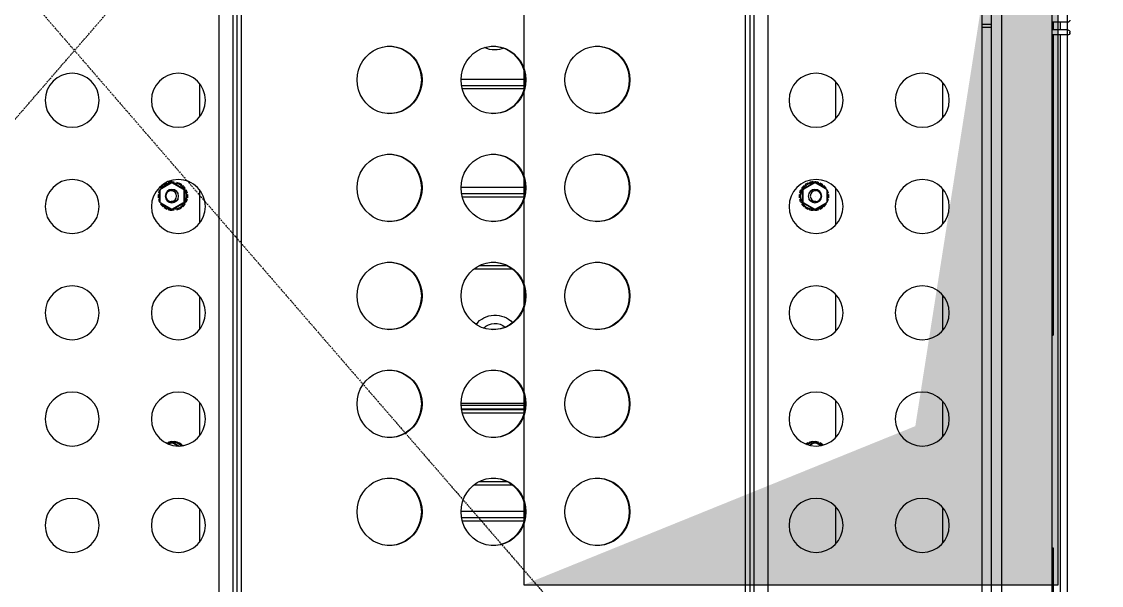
# Model space of a CAD drawing. Header units: inches. Extents: x 0 to 24647, y -6 to 17516.
# Drawn here: x 8605 to 9110, y 10312 to 10575 of the extents above; entities that cross this region are included whole.
import ezdxf

# ---------------------------------------------------------------- set-up
doc = ezdxf.new("R2010")
doc.units = ezdxf.units.IN
doc.header["$MEASUREMENT"] = 0
doc.linetypes.add('STRICHPUNKT', pattern=[1, 0.5, -0.25, 0, -0.25])
for name, color, linetype in [('260G', 2, 'Continuous'), ('410AB', 90, 'Continuous'), ('610', 4, 'STRICHPUNKT'), ('BK BO', 41, 'Continuous')]:
    doc.layers.add(name, color=color, linetype=linetype)
doc.layers.add('500', color=4, linetype='Continuous', lineweight=13)

# ---------------------------------------------------------------- blocks, each defined once
blk = doc.blocks.new('A$C0A803AA6')
at = {"layer": '410AB', "flags": 128}
blk.add_lwpolyline([(1013.49, 1120.8), (1013.5, 870.8), (513.5, 870.79), (513.49, 1120.79)], close=True, dxfattribs=at)
at = {"layer": '410AB'}
blk.add_solid([(1013.49, 1120.8), (587.71, 1053.97), (513.49, 1120.79), (513.5, 870.79)], dxfattribs=at)
at = {"layer": '610'}
for p, q in [((1527, 0), (0, 1320.8)), ((0, 0), (1527, 1320.8))]:
    blk.add_line(p, q, dxfattribs=at)
blk = doc.blocks.new('D-Broiler-Duke-FBB')
at = {"layer": 'BK BO', "color": 250}
for p, q in [((80539.43, 12098.03), (80539.43, 12090.74)), ((80540.44, 12099.04), (80540.77, 12099.04)), ((80541.78, 12098.03), (80541.78, 12090.74)), ((80545.39, 12098.03), (80545.39, 12090.74)), ((80539.43, 12094.53), (80070.43, 12094.53)), ((80178.34, 12090.74), (80991.59, 12090.74)), ((80299.46, 12091.12), (80204.71, 12091.12)), ((80299.46, 12090.74), (80299.46, 12091.12)), ((80299.46, 12090.8), (80399, 12090.8)), ((80399, 12090.74), (80399, 12091.12)), ((80539.43, 12091.12), (80399, 12091.12)), ((80545.39, 12094.53), (80541.78, 12094.53)), ((80545.39, 12091.12), (80541.78, 12091.12)), ((80178.34, 12062.31), (80991.59, 12062.31)), ((80543, 12062.31), (80543, 12057.94)), ((80544.52, 12057.94), (80544.52, 12062.31)), ((80180.01, 12057.94), (80990.83, 12057.94)), ((80301.73, 12039.57), (80318.09, 12039.57)), ((80351.47, 12039.57), (80367.84, 12039.57)), ((80401.21, 12039.57), (80417.58, 12039.57)), ((80450.95, 12039.57), (80467.32, 12039.57)), ((80500.7, 12039.57), (80517.06, 12039.57)), ((80318.6, 11989.37), (80301.22, 11989.37)), ((80368.34, 11989.37), (80350.96, 11989.37)), ((80418.09, 11989.37), (80400.7, 11989.37)), ((80467.83, 11989.37), (80450.45, 11989.37)), ((80517.57, 11989.37), (80500.19, 11989.37)), ((80460.64, 11984.87), (80457.84, 11980.04)), ((80459.04, 11983.88), (80459.38, 11983.65)), ((80459.04, 11983.88), (80459.38, 11983.59)), ((80460.39, 11984.45), (80460.28, 11984.92)), ((80460.94, 11985.3), (80461.22, 11985.21)), ((80460.94, 11985.3), (80461.22, 11985.21)), ((80466.82, 11985.21), (80461.22, 11985.21)), ((80462.54, 11985.47), (80462.46, 11985.85)), ((80463.29, 11985.6), (80462.54, 11985.47)), ((80463.21, 11985.98), (80463.29, 11985.6)), ((80463.21, 11985.98), (80463.29, 11985.54)), ((80464.75, 11985.6), (80464.83, 11985.98)), ((80464.75, 11985.54), (80464.83, 11985.98)), ((80465.5, 11985.47), (80464.75, 11985.6)), ((80465.57, 11985.85), (80465.5, 11985.47)), ((80466.82, 11985.21), (80467.1, 11985.3)), ((80466.82, 11985.21), (80467.1, 11985.3)), ((80470.2, 11980.04), (80467.4, 11984.87)), ((80467.75, 11984.92), (80467.65, 11984.45)), ((80468.65, 11983.65), (80468.99, 11983.88)), ((80468.65, 11983.59), (80468.99, 11983.88)), ((80348.61, 11980.04), (80347.22, 11982.44)), ((80347.37, 11977.24), (80348.61, 11979.37)), ((80347.89, 11983.3), (80347.38, 11983.2)), ((80347.44, 11976.95), (80348.61, 11978.96)), ((80348.28, 11981.81), (80348.7, 11981.9)), ((80348.28, 11981.75), (80348.7, 11981.9)), ((80348.54, 11981.1), (80348.28, 11981.81)), ((80348.96, 11981.19), (80348.54, 11981.1)), ((80348.61, 11979.37), (80349.24, 11979.6)), ((80348.61, 11978.96), (80348.61, 11979.37)), ((80349.24, 11978.85), (80348.61, 11978.96)), ((80348.62, 11979.29), (80348.62, 11979.71)), ((80348.62, 11979.29), (80348.79, 11979.66)), ((80348.79, 11979.66), (80349.24, 11979.6)), ((80457.2, 11979.6), (80457.65, 11979.66)), ((80457.2, 11979.6), (80457.84, 11979.37)), ((80457.84, 11978.96), (80457.2, 11978.85)), ((80457.9, 11981.1), (80457.48, 11981.19)), ((80457.65, 11979.66), (80457.83, 11979.29)), ((80457.74, 11981.9), (80458.16, 11981.81)), ((80457.74, 11981.9), (80458.16, 11981.75)), ((80457.83, 11979.71), (80457.83, 11979.29)), ((80457.84, 11979.37), (80460.64, 11974.54)), ((80457.84, 11979.37), (80457.84, 11978.96)), ((80457.84, 11978.96), (80460.64, 11974.13)), ((80458.16, 11981.81), (80457.9, 11981.1)), ((80458.9, 11983.08), (80458.55, 11983.3)), ((80459.38, 11983.65), (80458.9, 11983.08)), ((80461.45, 11980.06), (80461.45, 11979.04)), ((80466.58, 11979.04), (80466.58, 11980.06)), ((80467.4, 11974.54), (80470.2, 11979.37)), ((80467.4, 11974.13), (80470.2, 11978.96)), ((80469.14, 11983.08), (80468.65, 11983.65)), ((80469.48, 11983.3), (80469.14, 11983.08)), ((80469.87, 11981.81), (80470.29, 11981.9)), ((80469.87, 11981.75), (80470.29, 11981.9)), ((80470.13, 11981.1), (80469.87, 11981.81)), ((80470.55, 11981.19), (80470.13, 11981.1)), ((80470.2, 11979.37), (80470.83, 11979.6)), ((80470.2, 11978.96), (80470.2, 11979.37)), ((80470.83, 11978.85), (80470.2, 11978.96)), ((80470.21, 11979.29), (80470.21, 11979.71)), ((80470.21, 11979.29), (80470.39, 11979.66)), ((80470.39, 11979.66), (80470.83, 11979.6)), ((80348.28, 11976.76), (80348.54, 11977.47)), ((80348.7, 11976.55), (80348.28, 11976.76)), ((80348.3, 11976.75), (80348.54, 11977.41)), ((80348.54, 11977.47), (80348.96, 11977.26)), ((80348.54, 11977.47), (80348.54, 11977.41)), ((80348.54, 11977.41), (80348.96, 11977.26)), ((80457.48, 11977.26), (80457.9, 11977.47)), ((80457.48, 11977.26), (80457.9, 11977.41)), ((80458.16, 11976.76), (80457.74, 11976.55)), ((80457.9, 11977.47), (80458.16, 11976.76)), ((80457.9, 11977.47), (80457.9, 11977.41)), ((80457.9, 11977.41), (80458.15, 11976.75)), ((80458.55, 11975.15), (80458.9, 11975.5)), ((80458.55, 11975.15), (80458.9, 11975.44)), ((80458.9, 11975.5), (80459.38, 11974.92)), ((80458.9, 11975.5), (80458.9, 11975.44)), ((80458.9, 11975.44), (80459.36, 11974.89)), ((80459.38, 11974.92), (80459.04, 11974.57)), ((80460.28, 11973.54), (80460.64, 11974.13)), ((80460.28, 11973.54), (80460.64, 11974.13)), ((80460.64, 11974.13), (80460.64, 11974.54)), ((80460.64, 11974.13), (80461.22, 11973.79)), ((80460.64, 11974.13), (80461.22, 11973.79)), ((80461.22, 11973.79), (80460.94, 11973.16)), ((80461.22, 11974.21), (80466.82, 11974.21)), ((80461.22, 11974.21), (80461.22, 11973.79)), ((80461.22, 11973.79), (80466.82, 11973.79)), ((80466.82, 11973.79), (80466.82, 11974.21)), ((80466.82, 11973.79), (80467.4, 11974.13)), ((80467.1, 11973.16), (80466.82, 11973.79)), ((80467.4, 11974.54), (80467.4, 11974.13)), ((80467.4, 11974.13), (80467.75, 11973.54)), ((80468.65, 11974.92), (80469.14, 11975.5)), ((80468.99, 11974.57), (80468.65, 11974.92)), ((80468.68, 11974.89), (80469.14, 11975.44)), ((80469.14, 11975.5), (80469.48, 11975.15)), ((80469.14, 11975.5), (80469.14, 11975.44)), ((80469.14, 11975.44), (80469.48, 11975.15)), ((80469.87, 11976.76), (80470.13, 11977.47)), ((80470.29, 11976.55), (80469.87, 11976.76)), ((80469.89, 11976.75), (80470.13, 11977.41)), ((80470.13, 11977.47), (80470.55, 11977.26)), ((80470.13, 11977.47), (80470.13, 11977.41)), ((80470.13, 11977.41), (80470.55, 11977.26)), ((80462.46, 11972.61), (80462.54, 11973.11)), ((80462.46, 11972.61), (80462.54, 11973.05)), ((80462.54, 11973.11), (80463.29, 11972.97)), ((80462.54, 11973.11), (80462.54, 11973.05)), ((80462.54, 11973.05), (80463.28, 11972.92)), ((80463.29, 11972.97), (80463.21, 11972.48)), ((80464.75, 11972.97), (80465.5, 11973.11)), ((80464.83, 11972.48), (80464.75, 11972.97)), ((80464.76, 11972.92), (80465.5, 11973.05)), ((80465.5, 11973.11), (80465.57, 11972.61)), ((80465.5, 11973.11), (80465.5, 11973.05)), ((80465.5, 11973.05), (80465.57, 11972.61)), ((80893.66, 11957.57), (80194.63, 11957.57)), ((80200.62, 11951.28), (80886.66, 11951.28)), ((80202.51, 11949.39), (80884.77, 11949.39)), ((80206.18, 11947.11), (80881.1, 11947.11)), ((80311.9, 11843.53), (80311.9, 11814.61)), ((80313.43, 11843.87), (80313.43, 11814.27)), ((80316.55, 11814.03), (80316.55, 11844.1)), ((80362.47, 11843.53), (80362.47, 11814.6)), ((80364, 11843.87), (80364, 11814.26)), ((80364.23, 11843.91), (80364.23, 11814.23)), ((80366.13, 11814.04), (80366.13, 11844.09)), ((80367.12, 11814.03), (80367.12, 11844.1)), ((80463.59, 11843.55), (80463.59, 11814.59)), ((80465.12, 11843.88), (80465.12, 11814.26)), ((80468.24, 11814.03), (80468.24, 11844.1)), ((80514.15, 11843.55), (80514.15, 11814.58)), ((80515.68, 11843.88), (80515.68, 11814.25)), ((80518.8, 11814.04), (80518.8, 11844.1)), ((80328.76, 11838.15), (80328.76, 11819.99)), ((80429.88, 11838.09), (80429.88, 11820.05)), ((80330.29, 11835.82), (80330.29, 11822.32)), ((80431.41, 11835.72), (80431.41, 11822.42)), ((80206.18, 11711.35), (80881.1, 11711.35)), ((80886.66, 11707.19), (80200.62, 11707.19)), ((80884.77, 11709.08), (80202.51, 11709.08)), ((80194.63, 11700.84), (80893.66, 11700.84)), ((80302.21, 11691.77), (80317.61, 11691.77)), ((80351.95, 11691.77), (80367.35, 11691.77)), ((80401.7, 11691.77), (80417.09, 11691.77)), ((80451.44, 11691.77), (80466.84, 11691.77)), ((80501.18, 11691.77), (80516.58, 11691.77)), ((80462.54, 11685.31), (80462.46, 11685.81)), ((80462.54, 11685.37), (80462.46, 11685.81)), ((80463.21, 11685.94), (80463.29, 11685.44)), ((80464.75, 11685.44), (80464.83, 11685.94)), ((80465.57, 11685.81), (80465.5, 11685.31)), ((80465.57, 11685.81), (80465.5, 11685.37)), ((80348.61, 11679.04), (80347.02, 11681.78)), ((80348.61, 11679.45), (80347.03, 11682.18)), ((80347.12, 11683.33), (80347.4, 11683.84)), ((80347.55, 11682.92), (80347.12, 11683.33)), ((80347.55, 11682.98), (80347.12, 11683.33)), ((80347.89, 11683.26), (80347.55, 11682.92)), ((80347.89, 11683.26), (80347.55, 11682.98)), ((80347.55, 11682.92), (80347.55, 11682.98)), ((80348.28, 11681.65), (80348.7, 11681.87)), ((80348.54, 11680.94), (80348.28, 11681.65)), ((80348.54, 11681), (80348.3, 11681.66)), ((80348.96, 11681.16), (80348.54, 11680.94)), ((80348.96, 11681.16), (80348.54, 11681)), ((80348.54, 11680.94), (80348.54, 11681)), ((80457.9, 11680.94), (80457.48, 11681.16)), ((80457.9, 11681), (80457.48, 11681.16)), ((80457.74, 11681.87), (80458.16, 11681.65)), ((80460.64, 11684.29), (80457.84, 11679.45)), ((80460.64, 11683.87), (80457.84, 11679.04)), ((80458.15, 11681.66), (80457.9, 11681)), ((80458.16, 11681.65), (80457.9, 11680.94)), ((80457.9, 11680.94), (80457.9, 11681)), ((80458.9, 11682.92), (80458.55, 11683.26)), ((80458.9, 11682.98), (80458.55, 11683.26)), ((80459.36, 11683.52), (80458.9, 11682.98)), ((80459.38, 11683.5), (80458.9, 11682.92)), ((80458.9, 11682.92), (80458.9, 11682.98)), ((80459.04, 11683.84), (80459.38, 11683.5)), ((80460.64, 11684.29), (80460.28, 11684.88)), ((80460.64, 11684.29), (80460.28, 11684.88)), ((80461.22, 11684.62), (80460.64, 11684.29)), ((80461.22, 11684.62), (80460.64, 11684.29)), ((80460.64, 11683.87), (80460.64, 11684.29)), ((80460.94, 11685.26), (80461.22, 11684.62)), ((80466.82, 11684.62), (80461.22, 11684.62)), ((80461.22, 11684.62), (80461.22, 11684.21)), ((80466.82, 11684.21), (80461.22, 11684.21)), ((80463.28, 11685.5), (80462.54, 11685.37)), ((80463.29, 11685.44), (80462.54, 11685.31)), ((80462.54, 11685.31), (80462.54, 11685.37)), ((80465.5, 11685.31), (80464.75, 11685.44)), ((80465.5, 11685.37), (80464.76, 11685.5)), ((80465.5, 11685.31), (80465.5, 11685.37)), ((80466.82, 11684.62), (80467.1, 11685.26)), ((80466.82, 11684.21), (80466.82, 11684.62)), ((80467.4, 11684.29), (80466.82, 11684.62)), ((80467.75, 11684.88), (80467.4, 11684.29)), ((80467.75, 11684.88), (80467.4, 11684.29)), ((80467.4, 11684.29), (80467.4, 11683.87)), ((80470.2, 11679.45), (80467.4, 11684.29)), ((80470.2, 11679.04), (80467.4, 11683.87)), ((80468.65, 11683.5), (80468.99, 11683.84)), ((80469.14, 11682.92), (80468.65, 11683.5)), ((80469.14, 11682.98), (80468.68, 11683.52)), ((80469.48, 11683.26), (80469.14, 11682.92)), ((80469.48, 11683.26), (80469.14, 11682.98)), ((80469.14, 11682.92), (80469.14, 11682.98)), ((80469.87, 11681.65), (80470.29, 11681.87)), ((80470.13, 11680.94), (80469.87, 11681.65)), ((80470.13, 11681), (80469.89, 11681.66)), ((80470.55, 11681.16), (80470.13, 11680.94)), ((80470.55, 11681.16), (80470.13, 11681)), ((80470.13, 11680.94), (80470.13, 11681)), ((80347.89, 11677.14), (80348.61, 11678.37)), ((80348.17, 11676.49), (80348.54, 11677.31)), ((80348.7, 11676.51), (80348.17, 11676.49)), ((80348.7, 11676.51), (80348.17, 11676.49)), ((80348.54, 11677.31), (80348.96, 11677.22)), ((80348.61, 11679.45), (80349.24, 11679.57)), ((80348.61, 11679.04), (80348.61, 11679.45)), ((80349.24, 11678.81), (80348.61, 11679.04)), ((80348.62, 11678.71), (80348.62, 11679.12)), ((80348.79, 11678.75), (80348.62, 11679.12)), ((80349.24, 11678.81), (80348.79, 11678.75)), ((80457.2, 11679.57), (80457.84, 11679.45)), ((80457.65, 11678.75), (80457.2, 11678.81)), ((80457.48, 11677.22), (80457.9, 11677.31)), ((80457.83, 11679.12), (80457.65, 11678.75)), ((80458.16, 11676.66), (80457.74, 11676.51)), ((80458.16, 11676.6), (80457.74, 11676.51)), ((80457.83, 11679.12), (80457.83, 11678.71)), ((80457.84, 11679.45), (80457.84, 11679.04)), ((80457.84, 11678.37), (80460.64, 11673.54)), ((80457.9, 11677.31), (80458.16, 11676.6)), ((80461.45, 11679.38), (80461.45, 11678.36)), ((80466.58, 11678.36), (80466.58, 11679.38)), ((80467.4, 11673.54), (80470.2, 11678.37)), ((80469.87, 11676.6), (80470.13, 11677.31)), ((80470.29, 11676.51), (80469.87, 11676.66)), ((80470.29, 11676.51), (80469.87, 11676.6)), ((80470.13, 11677.31), (80470.55, 11677.22)), ((80470.2, 11679.45), (80470.83, 11679.57)), ((80470.2, 11679.04), (80470.2, 11679.45)), ((80470.83, 11678.81), (80470.2, 11679.04)), ((80470.21, 11678.71), (80470.21, 11679.12)), ((80470.39, 11678.75), (80470.21, 11679.12)), ((80470.83, 11678.81), (80470.39, 11678.75)), ((80458.55, 11675.11), (80458.9, 11675.34)), ((80458.9, 11675.34), (80459.38, 11674.76)), ((80459.38, 11674.82), (80459.04, 11674.54)), ((80459.38, 11674.76), (80459.04, 11674.54)), ((80460.28, 11673.5), (80460.39, 11673.97)), ((80461.22, 11673.21), (80460.94, 11673.12)), ((80461.22, 11673.21), (80460.94, 11673.12)), ((80461.22, 11673.21), (80466.82, 11673.21)), ((80462.46, 11672.57), (80462.54, 11672.95)), ((80462.54, 11672.95), (80463.29, 11672.82)), ((80463.29, 11672.88), (80463.21, 11672.44)), ((80463.29, 11672.82), (80463.21, 11672.44)), ((80464.75, 11672.82), (80465.5, 11672.95)), ((80464.83, 11672.44), (80464.75, 11672.88)), ((80464.83, 11672.44), (80464.75, 11672.82)), ((80465.5, 11672.95), (80465.57, 11672.57)), ((80467.1, 11673.12), (80466.82, 11673.21)), ((80467.1, 11673.12), (80466.82, 11673.21)), ((80467.65, 11673.97), (80467.75, 11673.5)), ((80468.65, 11674.76), (80469.14, 11675.34)), ((80468.99, 11674.54), (80468.65, 11674.82)), ((80468.99, 11674.54), (80468.65, 11674.76)), ((80469.14, 11675.34), (80469.48, 11675.11))]:
    blk.add_line(p, q, dxfattribs=at)
at = {"layer": 'BK BO', "color": 250, "flags": 128}
for points in [[(80467.65, 11984.45), (80468.57, 11983.65), (80469.49, 11982.44)], [(80466.87, 11973.6), (80467.45, 11973.94), (80467.53, 11973.98)], [(80467.53, 11973.98), (80467.64, 11973.77), (80467.75, 11973.54)], [(80332.01, 11877.55), (80331.97, 11878.69), (80331.62, 11880.94), (80330.92, 11883.11), (80329.9, 11885.15), (80328.57, 11887.03), (80326.96, 11888.7), (80325.12, 11890.11), (80323.07, 11891.25), (80320.88, 11892.08), (80318.58, 11892.59), (80316.22, 11892.76), (80313.87, 11892.59), (80311.57, 11892.08), (80309.37, 11891.25), (80307.32, 11890.11), (80305.48, 11888.7), (80303.87, 11887.03), (80302.54, 11885.15), (80301.52, 11883.11), (80300.82, 11880.94), (80300.47, 11878.69), (80300.43, 11877.55)], [(80316.22, 11893.08), (80313.87, 11892.91), (80311.57, 11892.41), (80309.37, 11891.58), (80307.32, 11890.44), (80305.48, 11889.03), (80303.87, 11887.36), (80302.54, 11885.48), (80301.52, 11883.44), (80300.82, 11881.26), (80300.47, 11879.02), (80300.47, 11876.74), (80300.82, 11874.5), (80301.52, 11872.33), (80302.54, 11870.28), (80303.87, 11868.4), (80305.48, 11866.74), (80307.32, 11865.32), (80309.37, 11864.18), (80311.57, 11863.35), (80313.87, 11862.85), (80316.22, 11862.68), (80318.58, 11862.85), (80320.88, 11863.35), (80323.07, 11864.18), (80325.12, 11865.32), (80326.96, 11866.74), (80328.57, 11868.4), (80329.9, 11870.28), (80330.92, 11872.33), (80331.62, 11874.5), (80331.97, 11876.74), (80331.97, 11879.02), (80331.62, 11881.26), (80330.92, 11883.44), (80329.9, 11885.48), (80328.57, 11887.36), (80326.96, 11889.03), (80325.12, 11890.44), (80323.07, 11891.58), (80320.88, 11892.41), (80318.58, 11892.91), (80316.22, 11893.08)], [(80382.55, 11877.55), (80382.51, 11878.69), (80382.16, 11880.94), (80381.46, 11883.11), (80380.44, 11885.15), (80379.11, 11887.03), (80377.5, 11888.7), (80375.66, 11890.11), (80373.61, 11891.25), (80371.41, 11892.08), (80369.11, 11892.59), (80366.76, 11892.76), (80364.4, 11892.59), (80362.1, 11892.08), (80359.91, 11891.25), (80357.86, 11890.11), (80356.02, 11888.7), (80354.41, 11887.03), (80353.08, 11885.15), (80352.06, 11883.11), (80351.36, 11880.94), (80351.01, 11878.69), (80350.97, 11877.55)], [(80366.76, 11893.08), (80364.4, 11892.91), (80362.1, 11892.41), (80359.91, 11891.58), (80357.86, 11890.44), (80356.02, 11889.03), (80354.41, 11887.36), (80353.08, 11885.48), (80352.06, 11883.44), (80351.36, 11881.26), (80351.01, 11879.02), (80351.01, 11876.74), (80351.36, 11874.5), (80352.06, 11872.33), (80353.08, 11870.28), (80354.41, 11868.4), (80356.02, 11866.74), (80357.86, 11865.32), (80359.91, 11864.18), (80362.1, 11863.35), (80364.4, 11862.85), (80366.76, 11862.68), (80369.11, 11862.85), (80371.41, 11863.35), (80373.61, 11864.18), (80375.66, 11865.32), (80377.5, 11866.74), (80379.11, 11868.4), (80380.44, 11870.28), (80381.46, 11872.33), (80382.16, 11874.5), (80382.51, 11876.74), (80382.51, 11879.02), (80382.16, 11881.26), (80381.46, 11883.44), (80380.44, 11885.48), (80379.11, 11887.36), (80377.5, 11889.03), (80375.66, 11890.44), (80373.61, 11891.58), (80371.41, 11892.41), (80369.11, 11892.91), (80366.76, 11893.08)], [(80433.09, 11877.55), (80433.04, 11878.69), (80432.69, 11880.94), (80432, 11883.11), (80430.97, 11885.15), (80429.64, 11887.03), (80428.04, 11888.7), (80426.19, 11890.11), (80424.15, 11891.25), (80421.95, 11892.08), (80419.65, 11892.59), (80417.3, 11892.76), (80414.94, 11892.59), (80412.64, 11892.08), (80410.44, 11891.25), (80408.4, 11890.11), (80406.55, 11888.7), (80404.95, 11887.03), (80403.62, 11885.15), (80402.59, 11883.11), (80401.9, 11880.94), (80401.55, 11878.69), (80401.5, 11877.55)], [(80417.3, 11893.08), (80414.94, 11892.91), (80412.64, 11892.41), (80410.44, 11891.58), (80408.4, 11890.44), (80406.55, 11889.03), (80404.95, 11887.36), (80403.62, 11885.48), (80402.59, 11883.44), (80401.9, 11881.26), (80401.55, 11879.02), (80401.55, 11876.74), (80401.9, 11874.5), (80402.59, 11872.33), (80403.62, 11870.28), (80404.95, 11868.4), (80406.55, 11866.74), (80408.4, 11865.32), (80410.44, 11864.18), (80412.64, 11863.35), (80414.94, 11862.85), (80417.3, 11862.68), (80419.65, 11862.85), (80421.95, 11863.35), (80424.15, 11864.18), (80426.19, 11865.32), (80428.04, 11866.74), (80429.64, 11868.4), (80430.97, 11870.28), (80432, 11872.33), (80432.69, 11874.5), (80433.04, 11876.74), (80433.04, 11879.02), (80432.69, 11881.26), (80432, 11883.44), (80430.97, 11885.48), (80429.64, 11887.36), (80428.04, 11889.03), (80426.19, 11890.44), (80424.15, 11891.58), (80421.95, 11892.41), (80419.65, 11892.91), (80417.3, 11893.08)], [(80483.63, 11877.55), (80483.58, 11878.69), (80483.23, 11880.94), (80482.53, 11883.11), (80481.51, 11885.15), (80480.18, 11887.03), (80478.58, 11888.7), (80476.73, 11890.11), (80474.69, 11891.25), (80472.49, 11892.08), (80470.19, 11892.59), (80467.83, 11892.76), (80465.48, 11892.59), (80463.18, 11892.08), (80460.98, 11891.25), (80458.94, 11890.11), (80457.09, 11888.7), (80455.49, 11887.03), (80454.16, 11885.15), (80453.13, 11883.11), (80452.44, 11880.94), (80452.08, 11878.69), (80452.04, 11877.55)], [(80467.83, 11893.08), (80465.48, 11892.91), (80463.18, 11892.41), (80460.98, 11891.58), (80458.94, 11890.44), (80457.09, 11889.03), (80455.49, 11887.36), (80454.16, 11885.48), (80453.13, 11883.44), (80452.44, 11881.26), (80452.08, 11879.02), (80452.08, 11876.74), (80452.44, 11874.5), (80453.13, 11872.33), (80454.16, 11870.28), (80455.49, 11868.4), (80457.09, 11866.74), (80458.94, 11865.32), (80460.98, 11864.18), (80463.18, 11863.35), (80465.48, 11862.85), (80467.83, 11862.68), (80470.19, 11862.85), (80472.49, 11863.35), (80474.69, 11864.18), (80476.73, 11865.32), (80478.58, 11866.74), (80480.18, 11868.4), (80481.51, 11870.28), (80482.53, 11872.33), (80483.23, 11874.5), (80483.58, 11876.74), (80483.58, 11879.02), (80483.23, 11881.26), (80482.53, 11883.44), (80481.51, 11885.48), (80480.18, 11887.36), (80478.58, 11889.03), (80476.73, 11890.44), (80474.69, 11891.58), (80472.49, 11892.41), (80470.19, 11892.91), (80467.83, 11893.08)], [(80534.16, 11877.55), (80534.12, 11878.69), (80533.77, 11880.94), (80533.07, 11883.11), (80532.05, 11885.15), (80530.72, 11887.03), (80529.11, 11888.7), (80527.27, 11890.11), (80525.22, 11891.25), (80523.03, 11892.08), (80520.72, 11892.59), (80518.37, 11892.76), (80516.02, 11892.59), (80513.72, 11892.08), (80511.52, 11891.25), (80509.47, 11890.11), (80507.63, 11888.7), (80506.02, 11887.03), (80504.69, 11885.15), (80503.67, 11883.11), (80502.97, 11880.94), (80502.62, 11878.69), (80502.58, 11877.55)], [(80518.37, 11893.08), (80516.02, 11892.91), (80513.72, 11892.41), (80511.52, 11891.58), (80509.47, 11890.44), (80507.63, 11889.03), (80506.02, 11887.36), (80504.69, 11885.48), (80503.67, 11883.44), (80502.97, 11881.26), (80502.62, 11879.02), (80502.62, 11876.74), (80502.97, 11874.5), (80503.67, 11872.33), (80504.69, 11870.28), (80506.02, 11868.4), (80507.63, 11866.74), (80509.47, 11865.32), (80511.52, 11864.18), (80513.72, 11863.35), (80516.02, 11862.85), (80518.37, 11862.68), (80520.72, 11862.85), (80523.03, 11863.35), (80525.22, 11864.18), (80527.27, 11865.32), (80529.11, 11866.74), (80530.72, 11868.4), (80532.05, 11870.28), (80533.07, 11872.33), (80533.77, 11874.5), (80534.12, 11876.74), (80534.12, 11879.02), (80533.77, 11881.26), (80533.07, 11883.44), (80532.05, 11885.48), (80530.72, 11887.36), (80529.11, 11889.03), (80527.27, 11890.44), (80525.22, 11891.58), (80523.03, 11892.41), (80520.72, 11892.91), (80518.37, 11893.08)], [(80332.01, 11828.9), (80331.97, 11830.04), (80331.62, 11832.29), (80330.92, 11834.46), (80329.9, 11836.51), (80328.57, 11838.38), (80326.96, 11840.05), (80325.12, 11841.46), (80323.07, 11842.6), (80320.88, 11843.43), (80318.58, 11843.94), (80316.22, 11844.11), (80313.87, 11843.94), (80311.57, 11843.43), (80309.37, 11842.6), (80307.32, 11841.46), (80305.48, 11840.05), (80303.87, 11838.38), (80302.54, 11836.51), (80301.52, 11834.46), (80300.82, 11832.29), (80300.47, 11830.04), (80300.43, 11828.9)], [(80316.22, 11844.44), (80313.87, 11844.27), (80311.57, 11843.76), (80309.37, 11842.93), (80307.32, 11841.79), (80305.48, 11840.38), (80303.87, 11838.71), (80302.54, 11836.83), (80301.52, 11834.79), (80300.82, 11832.62), (80300.47, 11830.37), (80300.47, 11828.1), (80300.82, 11825.85), (80301.52, 11823.68), (80302.54, 11821.63), (80303.87, 11819.75), (80305.48, 11818.09), (80307.32, 11816.67), (80309.37, 11815.54), (80311.57, 11814.71), (80313.87, 11814.2), (80316.22, 11814.03), (80318.58, 11814.2), (80320.88, 11814.71), (80323.07, 11815.54), (80325.12, 11816.67), (80326.96, 11818.09), (80328.57, 11819.75), (80329.9, 11821.63), (80330.92, 11823.68), (80331.62, 11825.85), (80331.97, 11828.1), (80331.97, 11830.37), (80331.62, 11832.62), (80330.92, 11834.79), (80329.9, 11836.83), (80328.57, 11838.71), (80326.96, 11840.38), (80325.12, 11841.79), (80323.07, 11842.93), (80320.88, 11843.76), (80318.58, 11844.27), (80316.22, 11844.44)], [(80382.55, 11828.9), (80382.51, 11830.04), (80382.16, 11832.29), (80381.46, 11834.46), (80380.44, 11836.51), (80379.11, 11838.38), (80377.5, 11840.05), (80375.66, 11841.46), (80373.61, 11842.6), (80371.41, 11843.43), (80369.11, 11843.94), (80366.76, 11844.11), (80364.4, 11843.94), (80362.1, 11843.43), (80359.91, 11842.6), (80357.86, 11841.46), (80356.02, 11840.05), (80354.41, 11838.38), (80353.08, 11836.51), (80352.06, 11834.46), (80351.36, 11832.29), (80351.01, 11830.04), (80350.97, 11828.9)], [(80366.76, 11844.44), (80364.4, 11844.27), (80362.1, 11843.76), (80359.91, 11842.93), (80357.86, 11841.79), (80356.02, 11840.38), (80354.41, 11838.71), (80353.08, 11836.83), (80352.06, 11834.79), (80351.36, 11832.62), (80351.01, 11830.37), (80351.01, 11828.1), (80351.36, 11825.85), (80352.06, 11823.68), (80353.08, 11821.63), (80354.41, 11819.75), (80356.02, 11818.09), (80357.86, 11816.67), (80359.91, 11815.54), (80362.1, 11814.71), (80364.4, 11814.2), (80366.76, 11814.03), (80369.11, 11814.2), (80371.41, 11814.71), (80373.61, 11815.54), (80375.66, 11816.67), (80377.5, 11818.09), (80379.11, 11819.75), (80380.44, 11821.63), (80381.46, 11823.68), (80382.16, 11825.85), (80382.51, 11828.1), (80382.51, 11830.37), (80382.16, 11832.62), (80381.46, 11834.79), (80380.44, 11836.83), (80379.11, 11838.71), (80377.5, 11840.38), (80375.66, 11841.79), (80373.61, 11842.93), (80371.41, 11843.76), (80369.11, 11844.27), (80366.76, 11844.44)], [(80433.09, 11828.9), (80433.04, 11830.04), (80432.69, 11832.29), (80432, 11834.46), (80430.97, 11836.51), (80429.64, 11838.38), (80428.04, 11840.05), (80426.19, 11841.46), (80424.15, 11842.6), (80421.95, 11843.43), (80419.65, 11843.94), (80417.3, 11844.11), (80414.94, 11843.94), (80412.64, 11843.43), (80410.44, 11842.6), (80408.4, 11841.46), (80406.55, 11840.05), (80404.95, 11838.38), (80403.62, 11836.51), (80402.59, 11834.46), (80401.9, 11832.29), (80401.55, 11830.04), (80401.5, 11828.9)], [(80417.3, 11844.44), (80414.94, 11844.27), (80412.64, 11843.76), (80410.44, 11842.93), (80408.4, 11841.79), (80406.55, 11840.38), (80404.95, 11838.71), (80403.62, 11836.83), (80402.59, 11834.79), (80401.9, 11832.62), (80401.55, 11830.37), (80401.55, 11828.1), (80401.9, 11825.85), (80402.59, 11823.68), (80403.62, 11821.63), (80404.95, 11819.75), (80406.55, 11818.09), (80408.4, 11816.67), (80410.44, 11815.54), (80412.64, 11814.71), (80414.94, 11814.2), (80417.3, 11814.03), (80419.65, 11814.2), (80421.95, 11814.71), (80424.15, 11815.54), (80426.19, 11816.67), (80428.04, 11818.09), (80429.64, 11819.75), (80430.97, 11821.63), (80432, 11823.68), (80432.69, 11825.85), (80433.04, 11828.1), (80433.04, 11830.37), (80432.69, 11832.62), (80432, 11834.79), (80430.97, 11836.83), (80429.64, 11838.71), (80428.04, 11840.38), (80426.19, 11841.79), (80424.15, 11842.93), (80421.95, 11843.76), (80419.65, 11844.27), (80417.3, 11844.44)], [(80483.63, 11828.9), (80483.58, 11830.04), (80483.23, 11832.29), (80482.53, 11834.46), (80481.51, 11836.51), (80480.18, 11838.38), (80478.58, 11840.05), (80476.73, 11841.46), (80474.69, 11842.6), (80472.49, 11843.43), (80470.19, 11843.94), (80467.83, 11844.11), (80465.48, 11843.94), (80463.18, 11843.43), (80460.98, 11842.6), (80458.94, 11841.46), (80457.09, 11840.05), (80455.49, 11838.38), (80454.16, 11836.51), (80453.13, 11834.46), (80452.44, 11832.29), (80452.08, 11830.04), (80452.04, 11828.9)], [(80467.83, 11844.44), (80465.48, 11844.27), (80463.18, 11843.76), (80460.98, 11842.93), (80458.94, 11841.79), (80457.09, 11840.38), (80455.49, 11838.71), (80454.16, 11836.83), (80453.13, 11834.79), (80452.44, 11832.62), (80452.08, 11830.37), (80452.08, 11828.1), (80452.44, 11825.85), (80453.13, 11823.68), (80454.16, 11821.63), (80455.49, 11819.75), (80457.09, 11818.09), (80458.94, 11816.67), (80460.98, 11815.54), (80463.18, 11814.71), (80465.48, 11814.2), (80467.83, 11814.03), (80470.19, 11814.2), (80472.49, 11814.71), (80474.69, 11815.54), (80476.73, 11816.67), (80478.58, 11818.09), (80480.18, 11819.75), (80481.51, 11821.63), (80482.53, 11823.68), (80483.23, 11825.85), (80483.58, 11828.1), (80483.58, 11830.37), (80483.23, 11832.62), (80482.53, 11834.79), (80481.51, 11836.83), (80480.18, 11838.71), (80478.58, 11840.38), (80476.73, 11841.79), (80474.69, 11842.93), (80472.49, 11843.76), (80470.19, 11844.27), (80467.83, 11844.44)], [(80534.16, 11828.9), (80534.12, 11830.04), (80533.77, 11832.29), (80533.07, 11834.46), (80532.05, 11836.51), (80530.72, 11838.38), (80529.11, 11840.05), (80527.27, 11841.46), (80525.22, 11842.6), (80523.03, 11843.43), (80520.72, 11843.94), (80518.37, 11844.11), (80516.02, 11843.94), (80513.72, 11843.43), (80511.52, 11842.6), (80509.47, 11841.46), (80507.63, 11840.05), (80506.02, 11838.38), (80504.69, 11836.51), (80503.67, 11834.46), (80502.97, 11832.29), (80502.62, 11830.04), (80502.58, 11828.9)], [(80518.37, 11844.44), (80516.02, 11844.27), (80513.72, 11843.76), (80511.52, 11842.93), (80509.47, 11841.79), (80507.63, 11840.38), (80506.02, 11838.71), (80504.69, 11836.83), (80503.67, 11834.79), (80502.97, 11832.62), (80502.62, 11830.37), (80502.62, 11828.1), (80502.97, 11825.85), (80503.67, 11823.68), (80504.69, 11821.63), (80506.02, 11819.75), (80507.63, 11818.09), (80509.47, 11816.67), (80511.52, 11815.54), (80513.72, 11814.71), (80516.02, 11814.2), (80518.37, 11814.03), (80520.72, 11814.2), (80523.03, 11814.71), (80525.22, 11815.54), (80527.27, 11816.67), (80529.11, 11818.09), (80530.72, 11819.75), (80532.05, 11821.63), (80533.07, 11823.68), (80533.77, 11825.85), (80534.12, 11828.1), (80534.12, 11830.37), (80533.77, 11832.62), (80533.07, 11834.79), (80532.05, 11836.83), (80530.72, 11838.71), (80529.11, 11840.38), (80527.27, 11841.79), (80525.22, 11842.93), (80523.03, 11843.76), (80520.72, 11844.27), (80518.37, 11844.44)], [(80332.01, 11780.26), (80331.97, 11781.39), (80331.62, 11783.64), (80330.92, 11785.81), (80329.9, 11787.86), (80328.57, 11789.73), (80326.96, 11791.4), (80325.12, 11792.82), (80323.07, 11793.95), (80320.88, 11794.78), (80318.58, 11795.29), (80316.22, 11795.46), (80313.87, 11795.29), (80311.57, 11794.78), (80309.37, 11793.95), (80307.32, 11792.82), (80305.48, 11791.4), (80303.87, 11789.73), (80302.54, 11787.86), (80301.52, 11785.81), (80300.82, 11783.64), (80300.47, 11781.39), (80300.43, 11780.26)], [(80316.22, 11795.79), (80313.87, 11795.62), (80311.57, 11795.11), (80309.37, 11794.28), (80307.32, 11793.14), (80305.48, 11791.73), (80303.87, 11790.06), (80302.54, 11788.19), (80301.52, 11786.14), (80300.82, 11783.97), (80300.47, 11781.72), (80300.47, 11779.45), (80300.82, 11777.2), (80301.52, 11775.03), (80302.54, 11772.98), (80303.87, 11771.11), (80305.48, 11769.44), (80307.32, 11768.02), (80309.37, 11766.89), (80311.57, 11766.06), (80313.87, 11765.55), (80316.22, 11765.38), (80318.58, 11765.55), (80320.88, 11766.06), (80323.07, 11766.89), (80325.12, 11768.02), (80326.96, 11769.44), (80328.57, 11771.11), (80329.9, 11772.98), (80330.92, 11775.03), (80331.62, 11777.2), (80331.97, 11779.45), (80331.97, 11781.72), (80331.62, 11783.97), (80330.92, 11786.14), (80329.9, 11788.19), (80328.57, 11790.06), (80326.96, 11791.73), (80325.12, 11793.14), (80323.07, 11794.28), (80320.88, 11795.11), (80318.58, 11795.62), (80316.22, 11795.79)], [(80382.55, 11780.26), (80382.51, 11781.39), (80382.16, 11783.64), (80381.46, 11785.81), (80380.44, 11787.86), (80379.11, 11789.73), (80377.5, 11791.4), (80375.66, 11792.82), (80373.61, 11793.95), (80371.41, 11794.78), (80369.11, 11795.29), (80366.76, 11795.46), (80364.4, 11795.29), (80362.1, 11794.78), (80359.91, 11793.95), (80357.86, 11792.82), (80356.02, 11791.4), (80354.41, 11789.73), (80353.08, 11787.86), (80352.06, 11785.81), (80351.36, 11783.64), (80351.01, 11781.39), (80350.97, 11780.26)], [(80366.76, 11795.79), (80364.4, 11795.62), (80362.1, 11795.11), (80359.91, 11794.28), (80357.86, 11793.14), (80356.02, 11791.73), (80354.41, 11790.06), (80353.08, 11788.19), (80352.06, 11786.14), (80351.36, 11783.97), (80351.01, 11781.72), (80351.01, 11779.45), (80351.36, 11777.2), (80352.06, 11775.03), (80353.08, 11772.98), (80354.41, 11771.11), (80356.02, 11769.44), (80357.86, 11768.02), (80359.91, 11766.89), (80362.1, 11766.06), (80364.4, 11765.55), (80366.76, 11765.38), (80369.11, 11765.55), (80371.41, 11766.06), (80373.61, 11766.89), (80375.66, 11768.02), (80377.5, 11769.44), (80379.11, 11771.11), (80380.44, 11772.98), (80381.46, 11775.03), (80382.16, 11777.2), (80382.51, 11779.45), (80382.51, 11781.72), (80382.16, 11783.97), (80381.46, 11786.14), (80380.44, 11788.19), (80379.11, 11790.06), (80377.5, 11791.73), (80375.66, 11793.14), (80373.61, 11794.28), (80371.41, 11795.11), (80369.11, 11795.62), (80366.76, 11795.79)], [(80433.09, 11780.26), (80433.04, 11781.39), (80432.69, 11783.64), (80432, 11785.81), (80430.97, 11787.86), (80429.64, 11789.73), (80428.04, 11791.4), (80426.19, 11792.82), (80424.15, 11793.95), (80421.95, 11794.78), (80419.65, 11795.29), (80417.3, 11795.46), (80414.94, 11795.29), (80412.64, 11794.78), (80410.44, 11793.95), (80408.4, 11792.82), (80406.55, 11791.4), (80404.95, 11789.73), (80403.62, 11787.86), (80402.59, 11785.81), (80401.9, 11783.64), (80401.55, 11781.39), (80401.5, 11780.26)], [(80417.3, 11795.79), (80414.94, 11795.62), (80412.64, 11795.11), (80410.44, 11794.28), (80408.4, 11793.14), (80406.55, 11791.73), (80404.95, 11790.06), (80403.62, 11788.19), (80402.59, 11786.14), (80401.9, 11783.97), (80401.55, 11781.72), (80401.55, 11779.45), (80401.9, 11777.2), (80402.59, 11775.03), (80403.62, 11772.98), (80404.95, 11771.11), (80406.55, 11769.44), (80408.4, 11768.02), (80410.44, 11766.89), (80412.64, 11766.06), (80414.94, 11765.55), (80417.3, 11765.38), (80419.65, 11765.55), (80421.95, 11766.06), (80424.15, 11766.89), (80426.19, 11768.02), (80428.04, 11769.44), (80429.64, 11771.11), (80430.97, 11772.98), (80432, 11775.03), (80432.69, 11777.2), (80433.04, 11779.45), (80433.04, 11781.72), (80432.69, 11783.97), (80432, 11786.14), (80430.97, 11788.19), (80429.64, 11790.06), (80428.04, 11791.73), (80426.19, 11793.14), (80424.15, 11794.28), (80421.95, 11795.11), (80419.65, 11795.62), (80417.3, 11795.79)], [(80483.63, 11780.26), (80483.58, 11781.39), (80483.23, 11783.64), (80482.53, 11785.81), (80481.51, 11787.86), (80480.18, 11789.73), (80478.58, 11791.4), (80476.73, 11792.82), (80474.69, 11793.95), (80472.49, 11794.78), (80470.19, 11795.29), (80467.83, 11795.46), (80465.48, 11795.29), (80463.18, 11794.78), (80460.98, 11793.95), (80458.94, 11792.82), (80457.09, 11791.4), (80455.49, 11789.73), (80454.16, 11787.86), (80453.13, 11785.81), (80452.44, 11783.64), (80452.08, 11781.39), (80452.04, 11780.26)], [(80467.83, 11795.79), (80465.48, 11795.62), (80463.18, 11795.11), (80460.98, 11794.28), (80458.94, 11793.14), (80457.09, 11791.73), (80455.49, 11790.06), (80454.16, 11788.19), (80453.13, 11786.14), (80452.44, 11783.97), (80452.08, 11781.72), (80452.08, 11779.45), (80452.44, 11777.2), (80453.13, 11775.03), (80454.16, 11772.98), (80455.49, 11771.11), (80457.09, 11769.44), (80458.94, 11768.02), (80460.98, 11766.89), (80463.18, 11766.06), (80465.48, 11765.55), (80467.83, 11765.38), (80470.19, 11765.55), (80472.49, 11766.06), (80474.69, 11766.89), (80476.73, 11768.02), (80478.58, 11769.44), (80480.18, 11771.11), (80481.51, 11772.98), (80482.53, 11775.03), (80483.23, 11777.2), (80483.58, 11779.45), (80483.58, 11781.72), (80483.23, 11783.97), (80482.53, 11786.14), (80481.51, 11788.19), (80480.18, 11790.06), (80478.58, 11791.73), (80476.73, 11793.14), (80474.69, 11794.28), (80472.49, 11795.11), (80470.19, 11795.62), (80467.83, 11795.79)], [(80534.16, 11780.26), (80534.12, 11781.39), (80533.77, 11783.64), (80533.07, 11785.81), (80532.05, 11787.86), (80530.72, 11789.73), (80529.11, 11791.4), (80527.27, 11792.82), (80525.22, 11793.95), (80523.03, 11794.78), (80520.72, 11795.29), (80518.37, 11795.46), (80516.02, 11795.29), (80513.72, 11794.78), (80511.52, 11793.95), (80509.47, 11792.82), (80507.63, 11791.4), (80506.02, 11789.73), (80504.69, 11787.86), (80503.67, 11785.81), (80502.97, 11783.64), (80502.62, 11781.39), (80502.58, 11780.26)], [(80518.37, 11795.79), (80516.02, 11795.62), (80513.72, 11795.11), (80511.52, 11794.28), (80509.47, 11793.14), (80507.63, 11791.73), (80506.02, 11790.06), (80504.69, 11788.19), (80503.67, 11786.14), (80502.97, 11783.97), (80502.62, 11781.72), (80502.62, 11779.45), (80502.97, 11777.2), (80503.67, 11775.03), (80504.69, 11772.98), (80506.02, 11771.11), (80507.63, 11769.44), (80509.47, 11768.02), (80511.52, 11766.89), (80513.72, 11766.06), (80516.02, 11765.55), (80518.37, 11765.38), (80520.72, 11765.55), (80523.03, 11766.06), (80525.22, 11766.89), (80527.27, 11768.02), (80529.11, 11769.44), (80530.72, 11771.11), (80532.05, 11772.98), (80533.07, 11775.03), (80533.77, 11777.2), (80534.12, 11779.45), (80534.12, 11781.72), (80533.77, 11783.97), (80533.07, 11786.14), (80532.05, 11788.19), (80530.72, 11790.06), (80529.11, 11791.73), (80527.27, 11793.14), (80525.22, 11794.28), (80523.03, 11795.11), (80520.72, 11795.62), (80518.37, 11795.79)], [(80347.22, 11684.02), (80347.26, 11683.99), (80347.4, 11683.84)], [(80467.53, 11684.43), (80467.45, 11684.48), (80466.87, 11684.81)], [(80469.49, 11675.97), (80468.57, 11674.76), (80467.65, 11673.97)]]:
    blk.add_lwpolyline(points, dxfattribs=at)
at = {"layer": 'BK BO', "color": 250}
for centre, radius in [((80309.91, 12029.94), 12.63), ((80359.65, 12029.94), 12.63), ((80409.4, 12029.94), 12.63), ((80459.14, 12029.94), 12.63), ((80508.88, 12029.94), 12.63), ((80309.91, 11980.2), 12.63), ((80359.65, 11980.2), 12.63), ((80409.4, 11980.2), 12.63), ((80459.14, 11980.2), 12.63), ((80508.88, 11980.2), 12.63), ((80464.01, 11979.71), 3.15), ((80464.02, 11980.05), 2.56), ((80464.02, 11980.06), 0.0252), ((80309.91, 11681.75), 12.63), ((80359.65, 11681.75), 12.63), ((80409.4, 11681.75), 12.63), ((80459.14, 11681.75), 12.63), ((80508.88, 11681.75), 12.63), ((80464.01, 11678.7), 3.15), ((80464.02, 11678.35), 2.56), ((80464.02, 11678.36), 0.0252), ((80309.91, 11632.01), 12.63), ((80359.65, 11632.01), 12.63), ((80409.4, 11632.01), 12.63), ((80459.14, 11632.01), 12.63), ((80508.88, 11632.01), 12.63)]:
    blk.add_circle(centre, radius, dxfattribs=at)
for centre, radius, start, end in [((80540.44, 12098.03), 1.01, 90, 180), ((80540.77, 12098.03), 1.01, 0, 90), ((80546.4, 12098.03), 1.01, 90, 180), ((80464.02, 11979.29), 6.31, 125.1807, 29.9673), ((80464, 11979.2), 6.82, 123.0812, 136.704), ((80464.01, 11979.68), 6.2, 116.8067, 123.0035), ((80464.02, 11979.18), 6.84, 103.1328, 116.7266), ((80464.02, 11979.25), 6.34, 70.0309, 109.9691), ((80464.02, 11979.17), 6.85, 83.2094, 96.7906), ((80464.02, 11979.18), 6.84, 63.2734, 76.8672), ((80464.02, 11979.68), 6.2, 56.9965, 63.1933), ((80464.03, 11979.2), 6.82, 43.296, 56.9188), ((80342.47, 11979.3), 6.28, 327.5695, 38.4637), ((80342.46, 11979.22), 6.79, 23.2653, 36.9237), ((80342.47, 11979.71), 6.14, 356.8823, 3.1177), ((80342.48, 11979.29), 6.14, 356.8818, 0), ((80342.47, 11979.23), 6.78, 3.1964, 16.8783), ((80342.47, 11979.23), 6.78, 343.1217, 356.8036), ((80463.97, 11979.23), 6.78, 163.1217, 176.8034), ((80463.97, 11979.23), 6.78, 183.1966, 196.8783), ((80463.98, 11979.22), 6.79, 143.0759, 156.7351), ((80463.97, 11979.71), 6.14, 176.8834, 183.1166), ((80463.97, 11979.29), 6.14, 180, 183.1173), ((80464, 11979.22), 3.14, 128.8373, 175.5805), ((80464, 11979.12), 3.14, 133.6971, 174.6257), ((80464.01, 11979.04), 2.55, 180.0463, 238.4797), ((80464.03, 11979.04), 2.55, 301.5201, 359.9539), ((80464.03, 11979.22), 3.14, 4.4195, 51.1627), ((80464.04, 11979.12), 3.14, 5.3743, 46.3029), ((80464.05, 11979.22), 6.79, 23.2649, 36.9241), ((80464.06, 11979.71), 6.14, 356.8834, 3.1166), ((80464.07, 11979.29), 6.14, 356.8827, 0), ((80464.07, 11979.23), 6.78, 3.1964, 16.8785), ((80464.07, 11979.23), 6.78, 343.1215, 356.8036), ((80342.46, 11979.23), 6.79, 324.724, 336.7342), ((80463.98, 11979.23), 6.79, 203.2649, 216.9241), ((80464, 11979.25), 6.82, 223.2953, 236.9202), ((80464.01, 11979.74), 6.2, 236.9962, 243.1914), ((80464.01, 11979.32), 6.2, 236.9943, 243.1933), ((80464.02, 11979.74), 6.2, 296.8086, 303.0038), ((80464.02, 11979.32), 6.2, 296.8067, 303.0057), ((80464.03, 11979.25), 6.82, 303.0798, 316.7047), ((80464.05, 11979.23), 6.79, 323.0759, 336.7351), ((80464.02, 11979.27), 6.84, 243.2741, 256.8665), ((80464.02, 11979.28), 6.85, 263.2094, 276.7906), ((80464.02, 11979.27), 6.84, 283.1335, 296.7259), ((80396.92, 11829.92), 11.38, 308.5166, 46.4316), ((80396.92, 11829.92), 7.53, 315.0669, 39.7887), ((80543.8, 11829.92), 11.38, 158.4284, 180), ((80543.8, 11829.92), 11.38, 180, 205.6406), ((80464.02, 11679.15), 6.84, 103.1327, 116.7267), ((80464.02, 11679.14), 6.85, 83.2085, 96.7915), ((80464.02, 11679.15), 6.84, 63.2733, 76.8673), ((80342.47, 11679.12), 6.28, 335.2628, 42.152), ((80342.46, 11679.18), 6.79, 23.2653, 36.924), ((80342.47, 11679.19), 6.78, 3.1964, 16.8783), ((80464.02, 11679.13), 6.31, 330.0287, 234.8233), ((80463.98, 11679.18), 6.79, 143.0756, 156.7351), ((80464, 11679.17), 6.82, 123.0799, 136.705), ((80464.01, 11679.09), 6.2, 116.8077, 123.0036), ((80464.01, 11678.68), 6.2, 116.8057, 123.0045), ((80464.01, 11679.38), 2.55, 121.5198, 179.9542), ((80464.03, 11679.38), 2.55, 0.0457, 58.4803), ((80464.02, 11679.09), 6.2, 56.9964, 63.1923), ((80464.02, 11678.68), 6.2, 56.9955, 63.1943), ((80464.03, 11679.17), 6.82, 43.295, 56.9201), ((80464.05, 11679.18), 6.79, 23.2649, 36.9244), ((80342.48, 11679.18), 6.77, 331.4931, 336.7455), ((80342.48, 11679.12), 6.14, 0, 3.1182), ((80342.47, 11678.71), 6.14, 356.8823, 3.1177), ((80342.47, 11679.19), 6.78, 343.1217, 356.8036), ((80463.97, 11679.19), 6.78, 183.1966, 196.8783), ((80463.98, 11679.19), 6.79, 203.2645, 216.9248), ((80463.97, 11679.12), 6.14, 176.8827, 180), ((80463.97, 11678.71), 6.14, 176.8834, 183.1166), ((80464, 11679.3), 3.14, 185.3741, 226.3031), ((80464, 11679.19), 3.14, 184.4215, 231.1607), ((80464.03, 11679.19), 3.14, 308.8393, 355.5785), ((80464.04, 11679.3), 3.14, 313.6969, 354.6259), ((80464.05, 11679.19), 6.79, 323.0752, 336.7355), ((80464.07, 11679.12), 6.14, 0, 3.1173), ((80464.06, 11678.71), 6.14, 356.8834, 3.1166), ((80464.07, 11679.19), 6.78, 343.1215, 356.8036), ((80464, 11679.21), 6.82, 223.2957, 236.9195), ((80464.01, 11678.74), 6.2, 236.9955, 243.1943), ((80464.02, 11679.23), 6.84, 243.2729, 256.8672), ((80464.02, 11679.17), 6.34, 250.0309, 289.9691), ((80464.02, 11679.24), 6.85, 263.2089, 276.7911), ((80464.02, 11679.23), 6.84, 283.1328, 296.7271), ((80464.02, 11678.74), 6.2, 296.8057, 303.0045), ((80464.03, 11679.21), 6.82, 303.0805, 316.7043)]:
    blk.add_arc(centre, radius, start, end, dxfattribs=at)
blk = doc.blocks.new('D-Untergestell-Broiler-Duke-FBB')
at = {"layer": '260G'}
for p, q in [((70363.45, 14560.96), (69860.2, 14560.96)), ((69860.2, 14530.46), (70291.76, 14530.35))]:
    blk.add_line(p, q, dxfattribs=at)
blk = doc.blocks.new('A$C48A1077E')
at = {"layer": '500'}
for name, p in [('D-Untergestell-Broiler-Duke-FBB', (-69556.11, -13504)), ('D-Broiler-Duke-FBB', (-79851.94, -11040.8))]:
    blk.add_blockref(name, p, dxfattribs=at)
blk = doc.blocks.new('A$C6C05235F')
blk.add_blockref('A$C0A803AA6', (0, 290.31))
at = {"layer": '500'}
blk.add_blockref('A$C48A1077E', (83.3, 358.41), dxfattribs=at)

msp = doc.modelspace()

# ---------------------------------------------------------------- block references
at = {"layer": '500', "xscale": -1, "rotation": 270}
msp.add_blockref('A$C6C05235F', (7679.09, 9798.44), dxfattribs=at)

doc.saveas('drawing.dxf')
